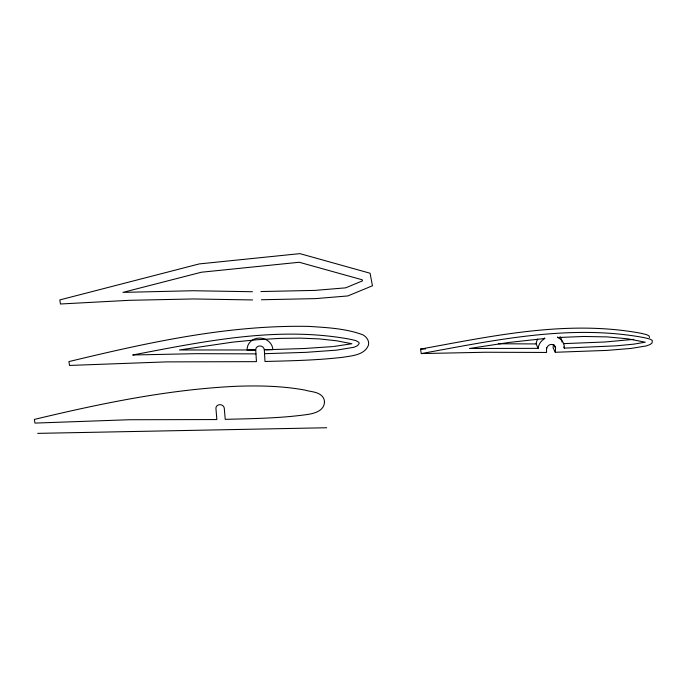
<?xml version="1.0" encoding="UTF-8"?>
<svg xmlns="http://www.w3.org/2000/svg" width="687" height="687" viewBox="0 0 687 687"><rect width="100%" height="100%" fill="white"/><g stroke="black" fill="none" stroke-linecap="round" stroke-linejoin="round"><path stroke-width="1.03" d="M649.464 337.609L649.112 335.986L646.914 334.775A130.899 109.516 -18.1 0 0 641.366 333.35C567.891 319.558 492.794 335.926 420.47 349.116L421.294 353.582L485.821 352.242L546.56 352.457L546.517 347.82M553.336 344.865L553.121 347.811L555.276 352.276L607.025 350.396L631.164 348.412L646.347 345.913L650.142 344.505L652.161 342.856L652.255 340.357L650.031 339.129A132.17 110.281 -18 0 0 644.432 337.695C570.21 323.792 494.357 340.288 421.294 353.582M555.276 352.276L555.568 348.309L553.722 344.539M633.766 339.361L605.101 341.98L563.271 343.655M333.453 346.523L351.899 343.749L336.57 340.778L319.472 338.914L300.271 338.124L280.408 338.373L256.758 339.764L232.55 342.152L179.453 349.966L255.719 349.975A4.311 3.899 9.6 0 1 259.772 345.965A4.311 3.899 9.6 0 1 264.306 349.795L272.885 349.623A12.924 11.705 9.6 0 0 259.3 338.081A12.924 11.705 9.6 0 0 247.14 350.147L255.719 349.966L256.449 361.645L166.529 361.886L69.507 365.441L68.94 361.577C147.473 342.676 227.552 324.822 308.789 326.394C326.875 327.57 345.595 328.438 362.736 334.749C365.252 336.149 367.493 338.322 368.335 341.147A9.266 8.467 -2.7 0 1 368.223 345.741C364.067 355.067 352.156 355.746 343.397 357.206C317.385 360.314 291.142 360.795 264.984 361.474L264.306 349.795M332.568 346.609L304.169 348.515L265.981 349.76M544.765 338.502L508.955 342.461L469.427 348.481L538.127 348.361A13.328 11.688 -21 0 1 544.765 338.502L544.508 337.952M557.741 337.523L583.787 336.475L607.248 336.905L627.626 338.803L645.282 342.178L633.818 344.144L616.282 345.827L564.302 348.12A13.328 11.688 -21 0 0 557.741 337.523L557.458 336.974M420.47 349.116L425.579 348.953M260.914 291.546L315.032 290.395L345.638 287.844L362.487 280.854L362.281 279.807L299.24 262.262L201.394 272.224L122.964 292.387L192.953 290.73L252.455 291.726M261.386 299.764L315.608 298.613L347.845 295.942L372.457 285.775L370.061 273.228L299.918 253.632L199.256 263.92L59.838 299.918L60.439 303.998L129.371 300.313L193.502 298.957L252.61 299.944M264.529 353.702L306.016 352.345L336.716 350.13L354.063 347.253L357.566 345.664L359.095 343.56A2.07 1.889 -2.4 0 0 358.829 342.332L356.184 340.752A127.705 111.054 1.7 0 0 350.473 339.326C278.012 325.784 203.936 341.439 132.685 354.99L196.087 353.676L255.959 353.874M37.682 433.368L326.686 427.752M498.513 343.766L536.135 343.929L538.127 348.361M563.735 347.004L564.302 348.12M560.077 336.759A13.19 11.602 -21.2 0 1 562.052 342.1M536.135 343.929A13.19 11.602 -21.2 0 1 537.732 339.069M546.835 348.489A4.44 3.899 -21 0 1 551.489 344.427A4.44 3.899 -21 0 1 555.568 348.309M324.479 401.938C324.247 411.479 312.971 413.883 305.414 414.768C278.853 418.349 251.983 418.623 225.224 419.362L224.288 408.301A4.199 3.693 11 0 0 219.814 404.669A4.199 3.693 11 0 0 215.941 408.464L216.852 419.559L129.13 419.74L34.968 423.089L34.35 419.422C100.963 403.458 168.513 389.392 237.118 386.249C259.832 385.493 282.718 385.991 305.114 390.122C310.799 391.916 317.952 391.53 322.263 396.305A10.494 9.335 2.5 0 1 324.316 400.444L324.479 401.938"/></g></svg>
